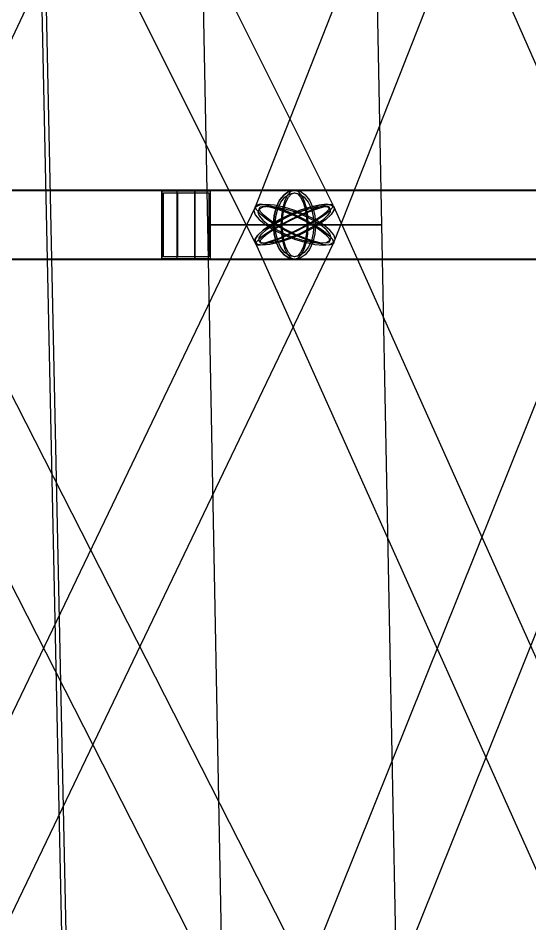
# Model space of a CAD drawing. Header units: millimetres. Extents: x -123812 to 252100, y -3000 to 639000.
# Drawn here: x 3463 to 6463, y 460903 to 466211 of the extents above; entities that cross this region are included whole.
import ezdxf

# ---------------------------------------------------------------- set-up
doc = ezdxf.new("R2010")
doc.units = ezdxf.units.MM
doc.layers.add('D-STR-STRC', color=7, linetype='Continuous', lineweight=25)

msp = doc.modelspace()

# ---------------------------------------------------------------- linework, layer by layer
at = {"layer": 'D-STR-STRC'}
for points in [[(3975.3, 450004.2), (3442.9, 475004.2), (3436, 475012.5), (3415.7, 475019.9), (3383.4, 475025.9), (3341.4, 475030.2), (3292.4, 475032.5), (3239.8, 475032.5), (3187.2, 475030.3), (3138.2, 475026), (3096.1, 475020), (3063.8, 475012.6), (3043.6, 475004.3), (3036.6, 474995.8), (3569, 449995.8)], [(2354.3, 469885.6), (4856.6, 464885.6), (4870, 464881.6), (4897.9, 464885.6), (4938.5, 464897.4), (4988.9, 464916.2), (5045.8, 464940.8), (5105.2, 464969.3), (5163.1, 465000), (5215.6, 465030.7), (5259.1, 465059.2), (5290.6, 465083.8), (5308, 465102.6), (5310, 465114.4), (2807.7, 470114.4)], [(2862.2, 464897.4), (5217, 469897.4), (5208.7, 469916.2), (5185.3, 469940.8), (5148.3, 469969.3), (5100.2, 470000), (5044.4, 470030.7), (4984.6, 470059.2), (4924.8, 470083.8), (4869.3, 470102.6), (4821.7, 470114.4), (4785.4, 470118.4), (4762.7, 470114.4), (4755.2, 470102.6), (2400.4, 465102.6)], [(4753.7, 469897.4), (6956.6, 464897.4), (6971.4, 464885.6), (7001.1, 464881.6), (7043.6, 464885.6), (7096, 464897.4), (7154.8, 464916.2), (7215.8, 464940.8), (7275, 464969.3), (7328.4, 465000), (7372.2, 465030.7), (7403.6, 465059.2), (7420.3, 465083.8), (7421.3, 465102.6), (5218.5, 470102.6)], [(6813.3, 470083.8), (4845.2, 465083.8), (4853.1, 465059.2), (4876.7, 465030.7), (4914.4, 465000), (4963.6, 464969.3), (5020.9, 464940.8), (5082.5, 464916.2), (5144.2, 464897.4), (5201.7, 464885.6), (5251.1, 464881.6), (5289.1, 464885.6), (5313.1, 464897.4), (5321.4, 464916.2), (7289.5, 469916.2)], [(2631.3, 464796.8), (5083.3, 464796.8), (5103.5, 464803.7), (5122.2, 464824), (5138.3, 464856.3), (5150.7, 464898.4), (5158.4, 464947.4), (5161.1, 465000), (5158.4, 465052.6), (5150.7, 465101.6), (5138.3, 465143.7), (5122.2, 465176), (5103.5, 465196.3), (5083.3, 465203.2), (2631.3, 465203.2)], [(2631.3, 464796.8), (5083.3, 464796.8), (5103.5, 464803.7), (5122.2, 464824), (5138.3, 464856.3), (5150.7, 464898.4), (5158.4, 464947.4), (5161.1, 465000), (5158.4, 465052.6), (5150.7, 465101.6), (5138.3, 465143.7), (5122.2, 465176), (5103.5, 465196.3), (5083.3, 465203.2), (2631.3, 465203.2)], [(7188.9, 465203.2), (5083.3, 465203.2), (5051.3, 465196.3), (5021.5, 465176), (4995.9, 465143.7), (4976.2, 465101.6), (4963.8, 465052.6), (4959.6, 465000), (4963.8, 464947.4), (4976.2, 464898.4), (4995.9, 464856.3), (5021.5, 464824), (5051.3, 464803.7), (5083.3, 464796.8), (7188.9, 464796.8)], [(7188.9, 465203.2), (5083.3, 465203.2), (5051.3, 465196.3), (5021.5, 465176), (4995.9, 465143.7), (4976.2, 465101.6), (4963.8, 465052.6), (4959.6, 465000), (4963.8, 464947.4), (4976.2, 464898.4), (4995.9, 464856.3), (5021.5, 464824), (5051.3, 464803.7), (5083.3, 464796.8), (7188.9, 464796.8)], [(5406.4, 460116.1), (2857.2, 465116.1), (2843.7, 465120.2), (2815.7, 465116.1), (2775.2, 465104.1), (2724.8, 465085), (2668.1, 465060.1), (2608.9, 465031.1), (2551.2, 465000), (2499, 464968.9), (2455.8, 464939.9), (2424.5, 464915), (2407.4, 464895.9), (2405.5, 464883.9), (4954.7, 459883.9)], [(2911.8, 459895.9), (5313.5, 464895.9), (5305.2, 464915), (5281.9, 464939.9), (5245, 464968.9), (5197.1, 465000), (5141.5, 465031.1), (5081.9, 465060.1), (5022.3, 465085), (4967, 465104.1), (4919.6, 465116.1), (4883.3, 465120.2), (4860.7, 465116.1), (4853.2, 465104.1), (2451.5, 460104.1)], [(7558.1, 460104.1), (5315, 465104.1), (5300, 465116.1), (5270.2, 465120.2), (5227.6, 465116.1), (5175.3, 465104.1), (5116.6, 465085), (5055.7, 465060.1), (4996.7, 465031.1), (4943.6, 465000), (4900, 464968.9), (4868.9, 464939.9), (4852.4, 464915), (4851.7, 464895.9), (7094.7, 459895.9)], [(5418.1, 459915), (7426.5, 464915), (7418.6, 464939.9), (7395.2, 464968.9), (7357.6, 465000), (7308.6, 465031.1), (7251.4, 465060.1), (7189.9, 465085), (7128.4, 465104.1), (7071, 465116.1), (7021.6, 465120.2), (6983.7, 465116.1), (6959.7, 465104.1), (6951.4, 465085), (4943, 460085)]]:
    msp.add_lwpolyline(points, dxfattribs=at)
for points in [[(3062, 475000), (3594.4, 450000), (3950, 450000), (3417.6, 475000)], [(3062, 475000), (3594.4, 450000), (3950, 450000), (3417.6, 475000)], [(4475.6, 470000), (4572.3, 465000), (5594.3, 465000), (5496.6, 470000)], [(4475.6, 470000), (4572.3, 465000), (5594.3, 465000), (5496.6, 470000)], [(-51.8, 464800), (4499.3, 464800), (4499.3, 465200), (-51.8, 465200)], [(-51.8, 464800), (4499.3, 464800), (4499.3, 465200), (-51.8, 465200)], [(4306.1, 464800), (7844.8, 464800), (7844.8, 465200), (4306.1, 465200)], [(4306.1, 465200), (4589, 465200), (4589, 464800), (4306.1, 464800)], [(4306.1, 464800), (7844.8, 464800), (7844.8, 465200), (4306.1, 465200)], [(4306.1, 465200), (4589, 465200), (4589, 464800), (4306.1, 464800)], [(4395.8, 465200), (4499.3, 465200), (4499.3, 464800), (4395.8, 464800)], [(4395.8, 465200), (4499.3, 465200), (4499.3, 464800), (4395.8, 464800)], [(5207, 465000), (5202.8, 464947.4), (5190.5, 464898.4), (5170.8, 464856.3), (5145.2, 464824), (5115.3, 464803.7), (5083.3, 464796.8), (5051.3, 464803.7), (5021.5, 464824), (4995.9, 464856.3), (4976.2, 464898.4), (4963.8, 464947.4), (4959.6, 465000), (4963.8, 465052.6), (4976.2, 465101.6), (4995.9, 465143.7), (5021.5, 465176), (5051.3, 465196.3), (5083.3, 465203.2), (5115.3, 465196.3), (5145.2, 465176), (5170.8, 465143.7), (5190.5, 465101.6), (5202.8, 465052.6)], [(5207, 465000), (5202.8, 464947.4), (5190.5, 464898.4), (5170.8, 464856.3), (5145.2, 464824), (5115.3, 464803.7), (5083.3, 464796.8), (5051.3, 464803.7), (5021.5, 464824), (4995.9, 464856.3), (4976.2, 464898.4), (4963.8, 464947.4), (4959.6, 465000), (4963.8, 465052.6), (4976.2, 465101.6), (4995.9, 465143.7), (5021.5, 465176), (5051.3, 465196.3), (5083.3, 465203.2), (5115.3, 465196.3), (5145.2, 465176), (5170.8, 465143.7), (5190.5, 465101.6), (5202.8, 465052.6)], [(5161.1, 465000), (5158.4, 464947.4), (5150.7, 464898.4), (5138.3, 464856.3), (5122.2, 464824), (5103.5, 464803.7), (5083.3, 464796.8), (5063.2, 464803.7), (5044.5, 464824), (5028.3, 464856.3), (5016, 464898.4), (5008.2, 464947.4), (5005.6, 465000), (5008.2, 465052.6), (5016, 465101.6), (5028.3, 465143.7), (5044.5, 465176), (5063.2, 465196.3), (5083.3, 465203.2), (5103.5, 465196.3), (5122.2, 465176), (5138.3, 465143.7), (5150.7, 465101.6), (5158.4, 465052.6)], [(5161.1, 465000), (5158.4, 464947.4), (5150.7, 464898.4), (5138.3, 464856.3), (5122.2, 464824), (5103.5, 464803.7), (5083.3, 464796.8), (5063.2, 464803.7), (5044.5, 464824), (5028.3, 464856.3), (5016, 464898.4), (5008.2, 464947.4), (5005.6, 465000), (5008.2, 465052.6), (5016, 465101.6), (5028.3, 465143.7), (5044.5, 465176), (5063.2, 465196.3), (5083.3, 465203.2), (5103.5, 465196.3), (5122.2, 465176), (5138.3, 465143.7), (5150.7, 465101.6), (5158.4, 465052.6)], [(4314.6, 465188), (4580.5, 465188), (4580.5, 464812), (4314.6, 464812)], [(4314.6, 465188), (4580.5, 465188), (4580.5, 464812), (4314.6, 464812)], [(4398.9, 465188), (4496.2, 465188), (4496.2, 464812), (4398.9, 464812)], [(4398.9, 465188), (4496.2, 465188), (4496.2, 464812), (4398.9, 464812)], [(5197.3, 465000), (5193.4, 464951.5), (5182, 464906.4), (5163.9, 464867.6), (5140.3, 464837.9), (5112.8, 464819.2), (5083.3, 464812.8), (5053.8, 464819.2), (5026.4, 464837.9), (5002.8, 464867.6), (4984.6, 464906.4), (4973.3, 464951.5), (4969.4, 465000), (4973.3, 465048.5), (4984.6, 465093.6), (5002.8, 465132.4), (5026.4, 465162.1), (5053.8, 465180.8), (5083.3, 465187.2), (5112.8, 465180.8), (5140.3, 465162.1), (5163.9, 465132.4), (5182, 465093.6), (5193.4, 465048.5)], [(5197.3, 465000), (5193.4, 464951.5), (5182, 464906.4), (5163.9, 464867.6), (5140.3, 464837.9), (5112.8, 464819.2), (5083.3, 464812.8), (5053.8, 464819.2), (5026.4, 464837.9), (5002.8, 464867.6), (4984.6, 464906.4), (4973.3, 464951.5), (4969.4, 465000), (4973.3, 465048.5), (4984.6, 465093.6), (5002.8, 465132.4), (5026.4, 465162.1), (5053.8, 465180.8), (5083.3, 465187.2), (5112.8, 465180.8), (5140.3, 465162.1), (5163.9, 465132.4), (5182, 465093.6), (5193.4, 465048.5)], [(5155, 465000), (5152.5, 464951.5), (5145.4, 464906.4), (5134, 464867.6), (5119.2, 464837.9), (5101.9, 464819.2), (5083.3, 464812.8), (5064.8, 464819.2), (5047.5, 464837.9), (5032.7, 464867.6), (5021.3, 464906.4), (5014.1, 464951.5), (5011.7, 465000), (5014.1, 465048.5), (5021.3, 465093.6), (5032.7, 465132.4), (5047.5, 465162.1), (5064.8, 465180.8), (5083.3, 465187.2), (5101.9, 465180.8), (5119.2, 465162.1), (5134, 465132.4), (5145.4, 465093.6), (5152.5, 465048.5)], [(5155, 465000), (5152.5, 464951.5), (5145.4, 464906.4), (5134, 464867.6), (5119.2, 464837.9), (5101.9, 464819.2), (5083.3, 464812.8), (5064.8, 464819.2), (5047.5, 464837.9), (5032.7, 464867.6), (5021.3, 464906.4), (5014.1, 464951.5), (5011.7, 465000), (5014.1, 465048.5), (5021.3, 465093.6), (5032.7, 465132.4), (5047.5, 465162.1), (5064.8, 465180.8), (5083.3, 465187.2), (5101.9, 465180.8), (5119.2, 465162.1), (5134, 465132.4), (5145.4, 465093.6), (5152.5, 465048.5)], [(4914.4, 465000), (4963.6, 464969.3), (5020.9, 464940.8), (5082.5, 464916.2), (5144.2, 464897.4), (5201.7, 464885.6), (5251.1, 464881.6), (5289.1, 464885.6), (5313.1, 464897.4), (5321.4, 464916.2), (5313.5, 464940.8), (5290, 464969.3), (5252.3, 465000), (5203.1, 465030.7), (5145.8, 465059.2), (5084.2, 465083.8), (5022.5, 465102.6), (4965, 465114.4), (4915.6, 465118.4), (4877.5, 465114.4), (4853.6, 465102.6), (4845.2, 465083.8), (4853.1, 465059.2), (4876.7, 465030.7)], [(5223.1, 465000), (5170, 464968.9), (5111, 464939.9), (5050.1, 464915), (4991.4, 464895.9), (4939, 464883.9), (4896.5, 464879.8), (4866.7, 464883.9), (4851.7, 464895.9), (4852.4, 464915), (4868.9, 464939.9), (4900, 464968.9), (4943.6, 465000), (4996.7, 465031.1), (5055.7, 465060.1), (5116.6, 465085), (5175.3, 465104.1), (5227.6, 465116.1), (5270.2, 465120.2), (5300, 465116.1), (5315, 465104.1), (5314.3, 465085), (5297.8, 465060.1), (5266.7, 465031.1)], [(5197.1, 465000), (5245, 464968.9), (5281.9, 464939.9), (5305.2, 464915), (5313.5, 464895.9), (5306, 464883.9), (5283.4, 464879.8), (5247.1, 464883.9), (5199.7, 464895.9), (5144.3, 464915), (5084.8, 464939.9), (5025.2, 464968.9), (4969.5, 465000), (4921.6, 465031.1), (4884.8, 465060.1), (4861.4, 465085), (4853.2, 465104.1), (4860.7, 465116.1), (4883.3, 465120.2), (4919.6, 465116.1), (4967, 465104.1), (5022.3, 465085), (5081.9, 465060.1), (5141.5, 465031.1)], [(5003.6, 465000), (4951.1, 464969.3), (4907.6, 464940.8), (4876.1, 464916.2), (4858.7, 464897.4), (4856.6, 464885.6), (4870, 464881.6), (4897.9, 464885.6), (4938.5, 464897.4), (4988.9, 464916.2), (5045.8, 464940.8), (5105.2, 464969.3), (5163.1, 465000), (5215.6, 465030.7), (5259.1, 465059.2), (5290.6, 465083.8), (5308, 465102.6), (5310, 465114.4), (5296.7, 465118.4), (5268.7, 465114.4), (5228.2, 465102.6), (5177.8, 465083.8), (5120.9, 465059.2), (5061.5, 465030.7)], [(4931, 465000), (4975.4, 464972.4), (5027.1, 464946.6), (5082.6, 464924.5), (5138.2, 464907.5), (5190, 464896.9), (5234.6, 464893.2), (5268.9, 464896.9), (5290.5, 464907.5), (5298, 464924.5), (5290.9, 464946.6), (5269.6, 464972.4), (5235.7, 465000), (5191.3, 465027.6), (5139.6, 465053.4), (5084.1, 465075.5), (5028.5, 465092.5), (4976.6, 465103.1), (4932.1, 465106.8), (4897.8, 465103.1), (4876.2, 465092.5), (4868.7, 465075.5), (4875.8, 465053.4), (4897.1, 465027.6)], [(5209.3, 465000), (5161.5, 464971.9), (5108.2, 464945.8), (5053.3, 464923.4), (5000.5, 464906.1), (4953.2, 464895.3), (4914.9, 464891.6), (4888, 464895.3), (4874.5, 464906.1), (4875.1, 464923.4), (4890, 464945.8), (4918, 464971.9), (4957.3, 465000), (5005.2, 465028.1), (5058.4, 465054.2), (5113.3, 465076.6), (5166.2, 465093.9), (5213.4, 465104.7), (5251.8, 465108.4), (5278.6, 465104.7), (5292.2, 465093.9), (5291.5, 465076.6), (5276.7, 465054.2), (5248.6, 465028.1)], [(5185.9, 465000), (5229.1, 464971.9), (5262.4, 464945.8), (5283.4, 464923.4), (5290.8, 464906.1), (5284.1, 464895.3), (5263.7, 464891.6), (5231, 464895.3), (5188.2, 464906.1), (5138.3, 464923.4), (5084.7, 464945.8), (5030.9, 464971.9), (4980.7, 465000), (4937.6, 465028.1), (4904.3, 465054.2), (4883.3, 465076.6), (4875.8, 465093.9), (4882.6, 465104.7), (4903, 465108.4), (4935.7, 465104.7), (4978.4, 465093.9), (5028.3, 465076.6), (5082, 465054.2), (5135.8, 465028.1)], [(5011.4, 465000), (4964.1, 464972.4), (4924.9, 464946.6), (4896.5, 464924.5), (4880.8, 464907.5), (4878.9, 464896.9), (4891, 464893.2), (4916.2, 464896.9), (4952.7, 464907.5), (4998.2, 464924.5), (5049.5, 464946.6), (5103, 464972.4), (5155.3, 465000), (5202.6, 465027.6), (5241.8, 465053.4), (5270.2, 465075.5), (5285.9, 465092.5), (5287.7, 465103.1), (5275.7, 465106.8), (5250.5, 465103.1), (5213.9, 465092.5), (5168.5, 465075.5), (5117.2, 465053.4), (5063.6, 465027.6)], [(4572.3, 465000), (4669.1, 460000), (5692, 460000), (5594.3, 465000)], [(5594.3, 465000), (5576.9, 465000), (5525.9, 465000), (5444.7, 465000), (5338.8, 465000), (5215.6, 465000), (5083.3, 465000), (4951.1, 465000), (4827.8, 465000), (4722, 465000), (4640.8, 465000), (4589.7, 465000), (4572.3, 465000), (4589.7, 465000), (4640.8, 465000), (4722, 465000), (4827.8, 465000), (4951.1, 465000), (5083.3, 465000), (5215.6, 465000), (5338.8, 465000), (5444.7, 465000), (5525.9, 465000), (5576.9, 465000)], [(4572.3, 465000), (4669.1, 460000), (5692, 460000), (5594.3, 465000)], [(5594.3, 465000), (5576.9, 465000), (5525.9, 465000), (5444.7, 465000), (5338.8, 465000), (5215.6, 465000), (5083.3, 465000), (4951.1, 465000), (4827.8, 465000), (4722, 465000), (4640.8, 465000), (4589.7, 465000), (4572.3, 465000), (4589.7, 465000), (4640.8, 465000), (4722, 465000), (4827.8, 465000), (4951.1, 465000), (5083.3, 465000), (5215.6, 465000), (5338.8, 465000), (5444.7, 465000), (5525.9, 465000), (5576.9, 465000)]]:
    msp.add_lwpolyline(points, close=True, dxfattribs=at)

doc.saveas('drawing.dxf')
